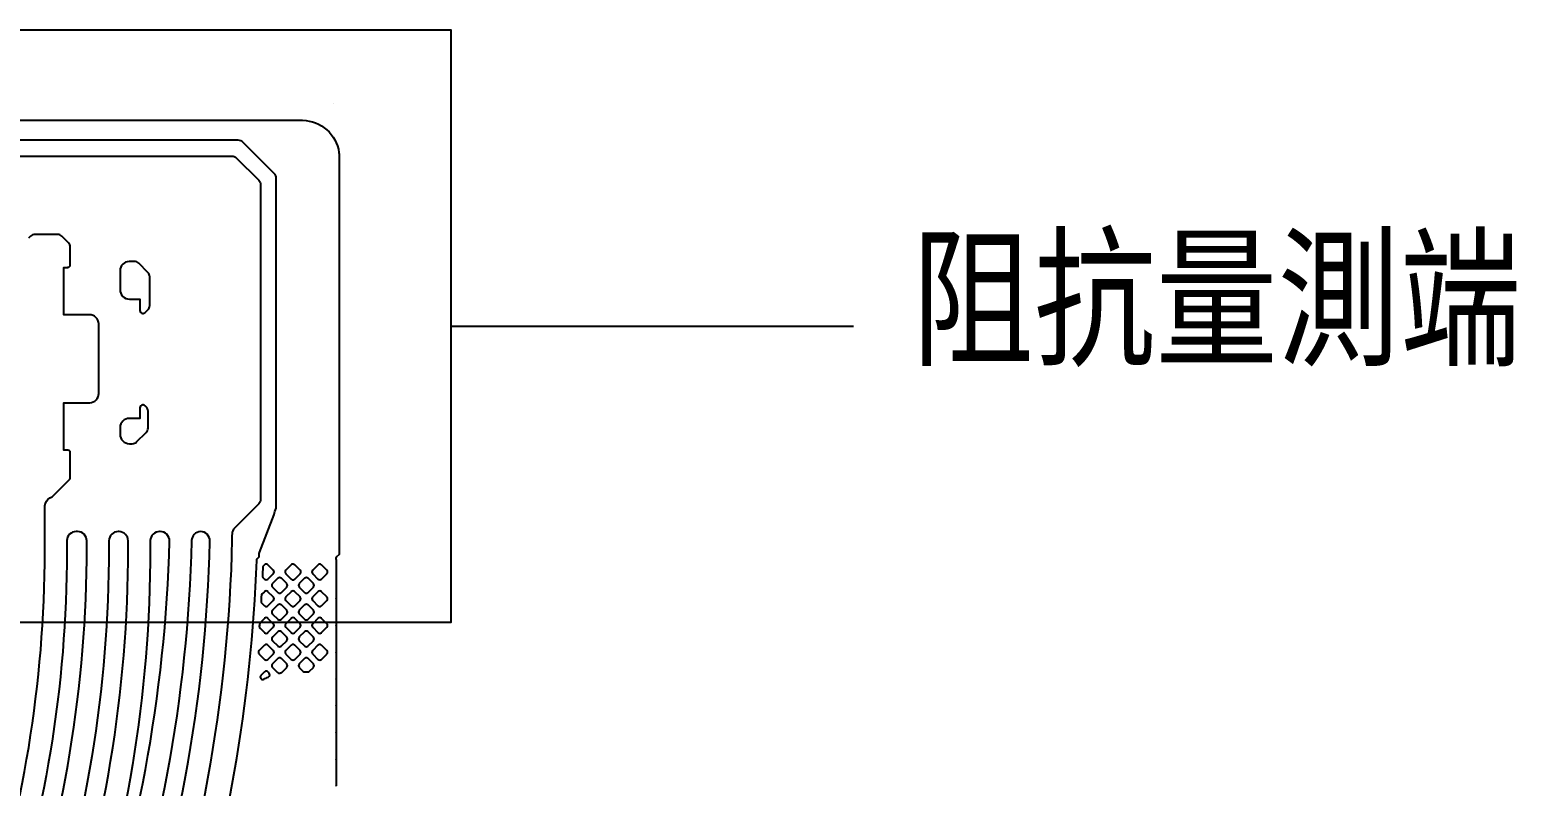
# Model space of a CAD drawing. Header units: millimetres. Extents: x 3440 to 3572, y 2 to 96.
# Drawn here: x 3505.51 to 3517.48, y 63.93 to 70.02 of the extents above; entities that cross this region are included whole.
import ezdxf

# ---------------------------------------------------------------- set-up
doc = ezdxf.new("R2010")
doc.units = ezdxf.units.MM
doc.header["$LTSCALE"] = 23.1
for name, color, linetype in [('gbr-dxf', 7, 'CONTINUOUS'), ('gbr-outline-dxf', 2, 'CONTINUOUS'), ('備註', 1, 'CONTINUOUS')]:
    doc.layers.add(name, color=color, linetype=linetype)
doc.styles.get("Standard").update_dxf_attribs({"font": 'simplex.shx', "width": 0.8})

msp = doc.modelspace()

# ---------------------------------------------------------------- linework, layer by layer
at = {"layer": 'gbr-dxf'}
for p, q in [((3507.974, 65.436), (3507.974, 65.223)), ((3507.974, 65.221), (3507.974, 65.007)), ((3507.974, 65.005), (3507.974, 64.792)), ((3507.974, 64.789), (3507.974, 64.577)), ((3507.974, 64.574), (3507.974, 64.361)), ((3507.974, 64.359), (3507.974, 64.145)), ((3507.974, 64.142), (3507.974, 63.93))]:
    msp.add_line(p, q, dxfattribs=at)
at = {"layer": 'gbr-dxf', "linetype": 'Continuous'}
for points in [[(3494.702, 69.291), (3507.703, 69.291, -0.365449), (3507.996, 69.032), (3507.997, 69.018), (3507.997, 65.794), (3507.974, 65.771, 0.177534), (3507.971, 65.757, -0.118027), (3507.974, 65.745), (3507.974, 65.439)], [(3505.266, 59.339, 0.139526), (3507.333, 65.746, -0.274491), (3507.347, 65.768, 0.210508), (3507.354, 65.783, -0.047362), (3507.353, 65.792, -0.091104), (3507.357, 65.81), (3507.473, 66.115, -0.066558), (3507.491, 66.166), (3507.491, 68.825, 0.199318), (3507.477, 68.861), (3507.221, 69.116, 0.198501), (3507.185, 69.13), (3504.698, 69.13, 0.198987)], [(3504.751, 69.003), (3507.133, 69.003, -0.198395), (3507.169, 68.988), (3507.35, 68.808, -0.199424), (3507.364, 68.772), (3507.364, 66.238, -0.198889), (3507.35, 66.202), (3507.156, 66.009, 0.188485), (3507.135, 65.958, -0.064967), (3507.134, 65.952), (3507.134, 65.918, -0.016201), (3507.134, 65.913, -0.161259), (3504.588, 58.748, -0.03053)], [(3503.637, 59.918, 0.163845), (3505.626, 65.823, -0.00876), (3505.626, 65.826), (3505.626, 66.174, -0.068576), (3505.629, 66.198), (3505.629, 66.202), (3505.631, 66.204, -0.225714), (3505.685, 66.258), (3505.827, 66.4, 0.181507), (3505.832, 66.413, -0.04733), (3505.832, 66.413), (3505.832, 66.613, -0.101214), (3505.832, 66.615, 0.393729), (3505.813, 66.634, -0.09841), (3505.811, 66.635), (3505.781, 66.635), (3505.781, 67.016), (3505.988, 67.016, 0.407922), (3506.061, 67.091, -0.014695), (3506.061, 67.092), (3506.061, 67.159), (3506.061, 67.159), (3506.061, 67.651, 0.407922), (3505.986, 67.725, -0.014275), (3505.985, 67.725), (3505.781, 67.725), (3505.781, 68.106), (3505.811, 68.106, -0.095462), (3505.813, 68.107, 0.393729), (3505.832, 68.126, -0.09841), (3505.832, 68.128), (3505.832, 68.269, 0.198951), (3505.817, 68.304), (3505.764, 68.357, 0.198959), (3505.729, 68.372), (3505.547, 68.372, 0.198804), (3505.512, 68.357), (3505.496, 68.341, 0.181507)], [(3503.876, 59.679, 0.16455), (3505.965, 65.854, -0.009265), (3505.965, 65.857), (3505.965, 65.901, -0.018465), (3505.965, 65.903, 0.414241), (3505.89, 65.978, -0.014695), (3505.889, 65.978), (3505.881, 65.978, -0.018488), (3505.879, 65.978, 0.40441), (3505.804, 65.905), (3505.804, 65.824, -0.008849), (3505.804, 65.821, -0.163905), (3503.776, 59.807, -0.038571)], [(3504.128, 59.453, 0.165094), (3506.298, 65.846, -0.009229), (3506.298, 65.849), (3506.298, 65.904, 0.40164), (3506.225, 65.978), (3506.218, 65.978), (3506.218, 65.978, 0.407482), (3506.143, 65.904), (3506.143, 65.855, -0.009242), (3506.143, 65.852, -0.16464), (3504.014, 59.567, -0.029463)], [(3504.193, 59.061, 0.159546), (3506.631, 65.902), (3506.631, 65.903, 0.414241), (3506.556, 65.978, -0.014632), (3506.555, 65.978), (3506.553, 65.978, -0.018442), (3506.551, 65.978, 0.40413), (3506.476, 65.905), (3506.476, 65.847, -0.009242), (3506.476, 65.844, -0.165171), (3504.266, 59.341, -0.039615)], [(3504.452, 58.863, 0.160737), (3506.956, 65.899, -0.0147), (3506.956, 65.901), (3506.956, 65.902, -0.011474), (3506.956, 65.903, 0.414241), (3506.881, 65.978), (3506.881, 65.978, 0.393993), (3506.809, 65.905, -0.016639), (3506.809, 65.903, -0.159795), (3504.33, 58.948, -0.028322)], [(3507.379, 65.62), (3507.379, 65.62, 0.136597), (3507.382, 65.61, 0.053603), (3507.384, 65.606), (3507.384, 65.606), (3507.395, 65.596, -0.099696), (3507.397, 65.595, 0.379731), (3507.423, 65.595, -0.096265), (3507.424, 65.595), (3507.467, 65.638, -0.095916), (3507.468, 65.64, 0.379731), (3507.468, 65.666, -0.096265), (3507.467, 65.667), (3507.423, 65.711, 0.396091), (3507.396, 65.711), (3507.387, 65.702), (3507.387, 65.702, 0.168435), (3507.382, 65.69, -0.001451), (3507.379, 65.62)], [(3507.379, 65.62, -0.033991), (3507.379, 65.62), (3507.379, 65.62)]]:
    msp.add_lwpolyline(points, format="xyb", dxfattribs=at)
for points in [[(3506.233, 67.927), (3506.233, 67.926, 0.414241), (3506.308, 67.851, -0.018434), (3506.31, 67.851), (3506.393, 67.851), (3506.393, 67.781), (3506.393, 67.781), (3506.393, 67.759, 0.383441), (3506.417, 67.736, -0.010986), (3506.418, 67.736, 0.15369), (3506.432, 67.74, 0.038944), (3506.438, 67.745), (3506.457, 67.764, 0.198959), (3506.472, 67.799), (3506.472, 68.03, 0.198889), (3506.457, 68.066), (3506.383, 68.14, 0.198959), (3506.348, 68.154), (3506.306, 68.154, 0.407922), (3506.233, 68.079), (3506.233, 68.079)], [(3506.233, 66.762, -0.014325), (3506.233, 66.761, 0.414244), (3506.308, 66.686), (3506.309, 66.686), (3506.331, 66.686, 0.198804), (3506.366, 66.7), (3506.443, 66.777, 0.198814), (3506.458, 66.812), (3506.458, 66.949, 0.198766), (3506.443, 66.984), (3506.436, 66.992, 0.199039), (3506.418, 66.999, -0.011016), (3506.417, 66.999, 0.404702), (3506.393, 66.974), (3506.393, 66.973), (3506.393, 66.96), (3506.393, 66.96), (3506.393, 66.89), (3506.31, 66.89, -0.018465), (3506.308, 66.89, 0.407495), (3506.233, 66.817)], [(3507.567, 65.64, -0.100032), (3507.568, 65.638), (3507.611, 65.595, -0.087516), (3507.612, 65.594, 0.379731), (3507.638, 65.594, -0.09572), (3507.64, 65.595), (3507.683, 65.638, -0.096266), (3507.684, 65.64, 0.379731), (3507.684, 65.666, -0.103612), (3507.683, 65.667), (3507.64, 65.71, -0.072504), (3507.639, 65.71, 0.370269), (3507.613, 65.712, 0.023679), (3507.612, 65.711), (3507.612, 65.711), (3507.612, 65.711), (3507.568, 65.667, -0.096266), (3507.567, 65.666, 0.379731)], [(3507.783, 65.64, -0.091745), (3507.784, 65.638), (3507.826, 65.596, -0.095916), (3507.828, 65.595, 0.379731), (3507.854, 65.595, -0.096265), (3507.856, 65.596), (3507.898, 65.638, -0.095916), (3507.899, 65.64, 0.379731), (3507.899, 65.666, -0.096265), (3507.898, 65.667), (3507.854, 65.711, 0.372879), (3507.828, 65.711), (3507.784, 65.667, -0.095916), (3507.783, 65.666, 0.379731)], [(3507.368, 65.416, -0.050263), (3507.368, 65.416, 0.197524), (3507.374, 65.401, -0.057023), (3507.374, 65.401), (3507.395, 65.38, -0.107548), (3507.397, 65.379, 0.379731), (3507.423, 65.379, -0.09572), (3507.424, 65.38), (3507.467, 65.423, -0.096266), (3507.468, 65.424, 0.379731), (3507.468, 65.45, -0.08798), (3507.467, 65.452), (3507.424, 65.494, -0.100601), (3507.423, 65.495, 0.379289), (3507.397, 65.495, -0.095866), (3507.395, 65.494), (3507.376, 65.476, 0.174879), (3507.371, 65.463, -0.047664), (3507.371, 65.463, -0.000996)], [(3507.459, 65.532, -0.103834), (3507.46, 65.53), (3507.503, 65.488, -0.091437), (3507.505, 65.487, 0.379731), (3507.531, 65.487, -0.095756), (3507.532, 65.488), (3507.575, 65.53, -0.095628), (3507.576, 65.532, 0.379731), (3507.576, 65.558, -0.100266), (3507.575, 65.559), (3507.532, 65.602, -0.095916), (3507.531, 65.603, 0.379731), (3507.505, 65.603, -0.096265), (3507.503, 65.602), (3507.46, 65.56, -0.095916), (3507.459, 65.558, 0.379731)], [(3507.567, 65.424, -0.103834), (3507.568, 65.422), (3507.611, 65.38, -0.091469), (3507.612, 65.379, 0.379289), (3507.638, 65.379, -0.095866), (3507.64, 65.38), (3507.682, 65.422, -0.098), (3507.683, 65.424, 0.379287), (3507.683, 65.45, -0.101737), (3507.682, 65.452), (3507.64, 65.494, -0.095796), (3507.638, 65.495, 0.379293), (3507.612, 65.495, -0.096625), (3507.611, 65.494), (3507.568, 65.452, -0.095916), (3507.567, 65.45, 0.379731)], [(3507.675, 65.532, -0.095506), (3507.676, 65.53), (3507.718, 65.488, -0.099933), (3507.72, 65.487, 0.379099), (3507.746, 65.487, -0.098245), (3507.748, 65.488), (3507.79, 65.53, -0.098209), (3507.791, 65.532, 0.379506), (3507.791, 65.558, -0.107755), (3507.79, 65.56), (3507.748, 65.602, -0.103868), (3507.746, 65.603, 0.379731), (3507.72, 65.603, -0.096265), (3507.719, 65.602), (3507.676, 65.559, -0.095916), (3507.675, 65.558, 0.379289)], [(3507.783, 65.45, 0.379674), (3507.783, 65.424, -0.096215), (3507.784, 65.422), (3507.826, 65.38, -0.099696), (3507.828, 65.379, 0.379731), (3507.854, 65.379, -0.096265), (3507.855, 65.38), (3507.898, 65.423, -0.096111), (3507.899, 65.424, 0.379289), (3507.899, 65.45, -0.107356), (3507.898, 65.452), (3507.856, 65.494, -0.103923), (3507.854, 65.495, 0.379196), (3507.828, 65.495, -0.095612), (3507.826, 65.494), (3507.784, 65.452, -0.095935)], [(3507.459, 65.316, -0.107999), (3507.46, 65.314), (3507.503, 65.272, -0.095916), (3507.504, 65.271, 0.379731), (3507.53, 65.271, -0.096265), (3507.532, 65.272), (3507.575, 65.315, -0.095916), (3507.576, 65.316, 0.379731), (3507.576, 65.342, -0.096265), (3507.575, 65.344), (3507.532, 65.387, -0.091964), (3507.531, 65.388, 0.379731), (3507.505, 65.388, -0.096265), (3507.503, 65.387), (3507.46, 65.344, -0.095916), (3507.459, 65.342, 0.379731)], [(3507.675, 65.316, -0.100032), (3507.676, 65.315), (3507.718, 65.272, -0.104018), (3507.72, 65.271, 0.379731), (3507.746, 65.271, -0.096225), (3507.748, 65.272), (3507.79, 65.315, -0.096558), (3507.791, 65.316, 0.379731), (3507.791, 65.342, -0.104206), (3507.79, 65.344), (3507.748, 65.387, -0.100054), (3507.746, 65.388, 0.379731), (3507.72, 65.388, -0.095756), (3507.718, 65.387), (3507.676, 65.344, -0.095958), (3507.675, 65.342, 0.379731)], [(3507.354, 65.215, -0.050508), (3507.354, 65.215), (3507.354, 65.214), (3507.354, 65.214, 0.146543), (3507.357, 65.203), (3507.357, 65.203, 0.049568), (3507.36, 65.2), (3507.36, 65.2), (3507.395, 65.164, -0.082197), (3507.397, 65.163, 0.378718), (3507.423, 65.163, -0.095719), (3507.424, 65.164), (3507.467, 65.207, -0.095585), (3507.468, 65.209, 0.379276), (3507.468, 65.235, -0.095612), (3507.467, 65.236), (3507.424, 65.279, -0.091364), (3507.423, 65.28, 0.378767), (3507.397, 65.28, -0.095866), (3507.395, 65.279), (3507.361, 65.244), (3507.361, 65.244, 0.160868), (3507.356, 65.233, -0.048396), (3507.356, 65.233, -0.000497)], [(3507.567, 65.235, 0.379674), (3507.567, 65.209, -0.10795), (3507.568, 65.207), (3507.611, 65.164, -0.095819), (3507.612, 65.163, 0.379289), (3507.638, 65.163, -0.095866), (3507.64, 65.164), (3507.682, 65.207, -0.095796), (3507.683, 65.209, 0.379293), (3507.683, 65.235, -0.096625), (3507.682, 65.236), (3507.64, 65.279, -0.092233), (3507.638, 65.28, 0.379289), (3507.612, 65.28, -0.095866), (3507.611, 65.279), (3507.568, 65.236, -0.095585)], [(3507.783, 65.209, -0.100032), (3507.784, 65.207), (3507.826, 65.165, -0.104018), (3507.828, 65.163, 0.379731), (3507.854, 65.163, -0.09572), (3507.856, 65.164), (3507.898, 65.207, -0.096266), (3507.899, 65.209, 0.379731), (3507.899, 65.235, -0.10399), (3507.898, 65.236), (3507.855, 65.279, -0.100601), (3507.854, 65.28, 0.379731), (3507.828, 65.28, -0.09572), (3507.826, 65.279), (3507.784, 65.236, -0.096266), (3507.783, 65.235, 0.379731)], [(3507.459, 65.101, -0.09752), (3507.46, 65.099), (3507.503, 65.057, -0.08404), (3507.504, 65.056, 0.379293), (3507.53, 65.056, -0.096625), (3507.532, 65.057), (3507.575, 65.099, -0.096227), (3507.576, 65.101, 0.379506), (3507.576, 65.127, -0.093919), (3507.575, 65.128), (3507.532, 65.171, -0.08752), (3507.53, 65.172, 0.379293), (3507.505, 65.172, -0.096625), (3507.503, 65.171), (3507.46, 65.128, -0.095796), (3507.459, 65.127, 0.379014)], [(3507.675, 65.101, -0.107718), (3507.676, 65.099), (3507.718, 65.057, -0.095628), (3507.72, 65.056, 0.379731), (3507.746, 65.056, -0.096265), (3507.748, 65.057), (3507.79, 65.099, -0.095916), (3507.791, 65.101, 0.379731), (3507.791, 65.127, -0.096265), (3507.79, 65.128), (3507.748, 65.171, -0.091964), (3507.746, 65.172, 0.379731), (3507.72, 65.172, -0.095756), (3507.718, 65.171), (3507.676, 65.129, -0.096266), (3507.675, 65.127, 0.379731)], [(3507.352, 64.993, -0.100266), (3507.353, 64.991), (3507.395, 64.949, -0.087862), (3507.397, 64.948, 0.379064), (3507.423, 64.948, -0.098078), (3507.424, 64.949), (3507.467, 64.992, -0.098246), (3507.468, 64.993, 0.379324), (3507.468, 65.019, -0.104464), (3507.467, 65.021), (3507.424, 65.063, -0.099368), (3507.423, 65.064, 0.379208), (3507.397, 65.064, -0.09572), (3507.395, 65.063), (3507.353, 65.021, -0.095916), (3507.352, 65.019, 0.379731)], [(3507.567, 64.993, -0.094473), (3507.568, 64.992), (3507.611, 64.949, -0.083081), (3507.612, 64.948, 0.378669), (3507.638, 64.948, -0.098137), (3507.64, 64.949), (3507.682, 64.991, -0.098), (3507.683, 64.993, 0.379287), (3507.683, 65.019, -0.094068), (3507.682, 65.021), (3507.64, 65.063, -0.089941), (3507.638, 65.064, 0.379032), (3507.612, 65.064, -0.096011), (3507.611, 65.063), (3507.568, 65.021, -0.096332), (3507.567, 65.019, 0.379289)], [(3507.783, 64.993, -0.103506), (3507.784, 64.991), (3507.826, 64.949, -0.107425), (3507.828, 64.948, 0.378906), (3507.854, 64.948, -0.095866), (3507.855, 64.949), (3507.898, 64.992, -0.095796), (3507.899, 64.993, 0.379293), (3507.899, 65.019, -0.10047), (3507.898, 65.021), (3507.855, 65.063, -0.096266), (3507.854, 65.064, 0.379731), (3507.828, 65.064, -0.09572), (3507.826, 65.063), (3507.784, 65.021, -0.096332), (3507.783, 65.019, 0.379289)], [(3507.459, 64.911, 0.379293), (3507.459, 64.885, -0.087748), (3507.46, 64.884), (3507.502, 64.842, 0.228535), (3507.519, 64.837), (3507.519, 64.837, -0.003923), (3507.525, 64.839), (3507.525, 64.839, 0.130949), (3507.534, 64.843), (3507.535, 64.843), (3507.575, 64.884, -0.098), (3507.576, 64.885, 0.378839), (3507.576, 64.911, -0.100527), (3507.575, 64.913), (3507.532, 64.956, -0.096527), (3507.53, 64.957, 0.378815), (3507.505, 64.957, -0.095506), (3507.503, 64.956), (3507.46, 64.913, -0.095602)], [(3507.675, 64.911, 0.379032), (3507.675, 64.885, -0.083586), (3507.676, 64.884), (3507.708, 64.852, 0.154591), (3507.719, 64.848), (3507.746, 64.848, -0.03656), (3507.747, 64.848, 0.070463), (3507.752, 64.849, -0.035647), (3507.752, 64.849, 0.105977), (3507.759, 64.853), (3507.759, 64.853), (3507.79, 64.884, -0.096227), (3507.791, 64.885, 0.379506), (3507.791, 64.911, -0.089972), (3507.79, 64.913), (3507.747, 64.956, -0.08533), (3507.746, 64.957, 0.378541), (3507.72, 64.957, -0.095886), (3507.718, 64.956), (3507.676, 64.913, -0.095589)], [(3507.367, 64.82, 0.821357), (3507.391, 64.788), (3507.391, 64.789, -0.021519), (3507.426, 64.806, -0.069552), (3507.428, 64.808, 0.485711), (3507.433, 64.838, -0.063779), (3507.432, 64.84), (3507.424, 64.848, -0.09979), (3507.423, 64.849, 0.379731), (3507.397, 64.849, -0.09572), (3507.395, 64.848), (3507.367, 64.82)]]:
    msp.add_lwpolyline(points, format="xyb", close=True, dxfattribs=at)
at = {"layer": 'gbr-dxf'}
for centre, start, end in [((3507.948, 65.438), 356.4279, 3.5721), ((3507.948, 65.222), 357.4953, 2.5047), ((3507.948, 65.006), 357.4953, 2.5047), ((3507.948, 64.79), 356.4279, 3.5721), ((3507.948, 64.575), 356.366, 3.634), ((3507.948, 64.36), 357.4953, 2.5047), ((3507.948, 64.143), 357.4953, 2.5047), ((3507.948, 63.928), 356.4279, 3.5721)]:
    msp.add_arc(centre, 0.0254, start, end, dxfattribs=at)
at = {"layer": 'gbr-outline-dxf', "linetype": 'Continuous', "const_width": 0.000025}
msp.add_lwpolyline([(3488.202, 47.805), (3488.202, 55.186, -0.211094), (3488.365, 55.556), (3494.039, 60.722, 0.211095), (3494.202, 61.092), (3494.202, 68.995, -0.414217), (3494.702, 69.495), (3507.702, 69.495, -0.414217), (3508.202, 68.995), (3508.202, 61.092, -0.211094), (3508.039, 60.722), (3502.365, 55.556, 0.211095), (3502.202, 55.186), (3502.202, 46.429, -0.414217), (3501.702, 45.929), (3496.702, 45.929, -0.414217), (3496.202, 46.429), (3496.202, 46.805, 0.414217), (3495.702, 47.305), (3488.702, 47.305, -0.414217)], format="xyb", close=True, dxfattribs=at)
at = {"layer": '備註', "color": 1, "linetype": 'Continuous'}
msp.add_line((3508.896, 67.634), (3512.14, 67.634), dxfattribs=at)
msp.add_lwpolyline([(3493.661, 65.247), (3493.661, 70.021), (3508.896, 70.021), (3508.896, 65.247)], close=True, dxfattribs=at)

# ---------------------------------------------------------------- texts
at = {"layer": '備註', "color": 1, "lineweight": 0, "insert": (3512.61, 68.309), "char_height": 0.9, "attachment_point": 1}
msp.add_mtext('{\\fPMingLiU|b0|i0|c136|p2;\\C256;阻抗量測端}', dxfattribs=at)

doc.saveas('drawing.dxf')
